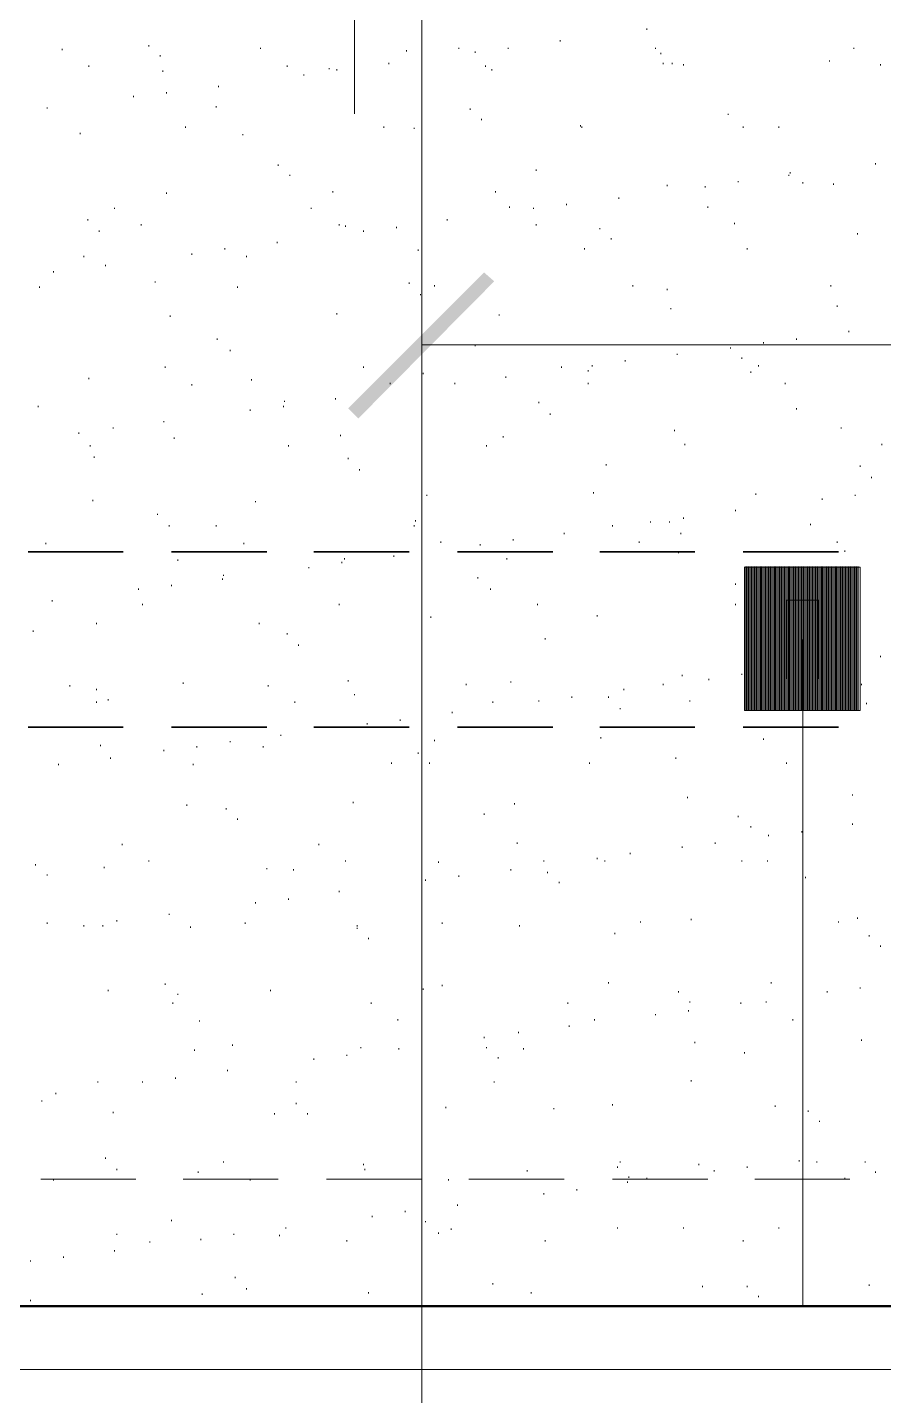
# Model space of a CAD drawing. Header units: inches. Extents: x 5 to 516, y -193 to 129.
# Drawn here: x 66.18 to 68.427, y -88.185 to -84.593 of the extents above; entities that cross this region are included whole.
import ezdxf

# ---------------------------------------------------------------- set-up
doc = ezdxf.new("R2010")
doc.units = ezdxf.units.IN
doc.header["$MEASUREMENT"] = 0
doc.layers.add('PDF4_Geometry', color=7, linetype='Continuous')
doc.layers.add('PDF4_Solid Fills', color=7, linetype='Continuous')

msp = doc.modelspace()

# ---------------------------------------------------------------- hatches: boundary and pattern name
at = {"layer": 'PDF4_Solid Fills', "transparency": 33554559}
msp.add_hatch(color=256, dxfattribs=at).paths.add_polyline_path([(67.0487537, -85.6196488), (67.4054193, -85.2596512), (67.3787526, -85.2363179), (67.022087, -85.5929821)])

# ---------------------------------------------------------------- linework, layer by layer
at = {"layer": 'PDF4_Geometry', "lineweight": 15}
for points in [[(67.2154236, -87.9496505), (67.2154236, -79.9696499)], [(67.038754, -84.8196487), (67.038754, -83.452982)], [(67.8054268, -84.5996492), (67.8054268, -84.596316)], [(66.2720913, -84.6529825), (66.2720913, -84.6496493)], [(66.4987589, -84.6429825), (66.4987589, -84.6396492)], [(66.7920939, -84.6496493), (66.7920939, -84.6463157)], [(67.1754252, -84.6563157), (67.1754252, -84.6529825)], [(67.3120931, -84.6496493), (67.3120931, -84.6463157)], [(67.4420946, -84.6496493), (67.4420946, -84.6463157)], [(67.5787591, -84.6296492), (67.5787591, -84.6263156)], [(67.8287592, -84.6496493), (67.8287592, -84.6463157)], [(68.3487584, -84.6496493), (68.3487584, -84.6463157)], [(66.5287611, -84.6696493), (66.5287611, -84.6663157)], [(67.1287605, -84.6896489), (67.1287605, -84.6863157)], [(67.3554247, -84.6596493), (67.3554247, -84.6563157)], [(67.8420919, -84.6629825), (67.8420919, -84.6596493)], [(67.8487584, -84.6896489), (67.8487584, -84.6863157)], [(67.8720942, -84.6896489), (67.8720942, -84.6863157)], [(67.902093, -84.6929826), (67.902093, -84.6896489)], [(68.2854276, -84.6829825), (68.2854276, -84.6796493)], [(68.4187589, -84.6929826), (68.4187589, -84.6896489)], [(66.3420918, -84.6963157), (66.3420918, -84.6929826)], [(66.5354275, -84.709649), (66.5354275, -84.7063157)], [(66.8620945, -84.6963157), (66.8620945, -84.6929826)], [(66.905426, -84.719649), (66.905426, -84.7163158)], [(66.9720934, -84.7029826), (66.9720934, -84.699649)], [(66.9920926, -84.7063157), (66.9920926, -84.7029826)], [(67.3820937, -84.6963157), (67.3820937, -84.6929826)], [(67.3987597, -84.7063157), (67.3987597, -84.7029826)], [(66.5454271, -84.7663159), (66.5454271, -84.7629827)], [(66.6820916, -84.749649), (66.6820916, -84.7463159)], [(66.4587606, -84.7763159), (66.4587606, -84.7729822)], [(66.2320929, -84.8063159), (66.2320929, -84.8029823)], [(66.6754252, -84.8029823), (66.6754252, -84.7996491)], [(67.3420919, -84.8096491), (67.3420919, -84.8063159)], [(67.3720941, -84.836316), (67.3720941, -84.8329824)], [(68.0187582, -84.8229824), (68.0187582, -84.8196491)], [(66.3187595, -84.8729824), (66.3187595, -84.8696493)], [(66.5954251, -84.8563156), (66.5954251, -84.8529824)], [(67.1154277, -84.8563156), (67.1154277, -84.8529824)], [(67.1954278, -84.8596493), (67.1954278, -84.8563156)], [(67.6320937, -84.8529824), (67.6320937, -84.8496492)], [(67.6354269, -84.8563156), (67.6354269, -84.8529824)], [(68.05876, -84.8563156), (68.05876, -84.8529824)], [(68.152093, -84.8563156), (68.152093, -84.8529824)], [(66.7454257, -84.8763156), (66.7454257, -84.8729824)], [(66.8387587, -84.9563158), (66.8387587, -84.9529826)], [(67.515425, -84.969649), (67.515425, -84.9663158)], [(68.1820918, -84.9763158), (68.1820918, -84.9729826)], [(68.4054262, -84.9529826), (68.4054262, -84.949649)], [(66.8687609, -84.9829826), (66.8687609, -84.979649)], [(67.8587613, -85.009649), (67.8587613, -85.0063159)], [(67.9587607, -85.0129827), (67.9587607, -85.009649)], [(68.0454272, -84.999649), (68.0454272, -84.9963159)], [(68.1787585, -84.9829826), (68.1787585, -84.979649)], [(68.2154271, -85.0029827), (68.2154271, -84.999649)], [(68.2954273, -85.0063159), (68.2954273, -85.0029827)], [(66.5454271, -85.0296491), (66.5454271, -85.0263159)], [(66.982093, -85.0263159), (66.982093, -85.0229823)], [(67.4087593, -85.0263159), (67.4087593, -85.0229823)], [(67.732093, -85.0429823), (67.732093, -85.0396491)], [(66.4087592, -85.0696492), (66.4087592, -85.066316)], [(66.9254252, -85.0696492), (66.9254252, -85.066316)], [(67.4454279, -85.066316), (67.4454279, -85.0629824)], [(67.5087586, -85.0696492), (67.5087586, -85.066316)], [(67.5954251, -85.0596492), (67.5954251, -85.0563159)], [(67.9654271, -85.066316), (67.9654271, -85.0629824)], [(66.3387587, -85.0996492), (66.3387587, -85.096316)], [(66.4787597, -85.1129824), (66.4787597, -85.1096493)], [(66.998759, -85.1129824), (66.998759, -85.1096493)], [(67.015425, -85.1163157), (67.015425, -85.1129824)], [(67.1487597, -85.1196493), (67.1487597, -85.1163157)], [(67.2820943, -85.0996492), (67.2820943, -85.096316)], [(67.515425, -85.1129824), (67.515425, -85.1096493)], [(67.6820917, -85.1229824), (67.6820917, -85.1196493)], [(68.0354276, -85.1096493), (68.0354276, -85.1063156)], [(66.3687608, -85.1296493), (66.3687608, -85.1263157)], [(66.8354255, -85.1596493), (66.8354255, -85.1563157)], [(67.0620931, -85.1296493), (67.0620931, -85.1263157)], [(67.7120939, -85.1496493), (67.7120939, -85.1463157)], [(68.3587614, -85.1363157), (68.3587614, -85.1329825)], [(66.328759, -85.1963158), (66.328759, -85.1929826)], [(66.6120945, -85.1896489), (66.6120945, -85.1863158)], [(66.698761, -85.1763157), (66.698761, -85.1729826)], [(66.7554254, -85.1963158), (66.7554254, -85.1929826)], [(67.2054275, -85.1796494), (67.2054275, -85.1763157)], [(67.2154236, -88.6996505), (67.2154236, -85.176317)], [(67.6420933, -85.1763157), (67.6420933, -85.1729826)], [(68.0687596, -85.1763157), (68.0687596, -85.1729826)], [(66.3854268, -85.219649), (66.3854268, -85.2163158)], [(66.2487589, -85.2363158), (66.2487589, -85.2329827)], [(66.515425, -85.2629827), (66.515425, -85.2596491)], [(67.1820917, -85.2663159), (67.1820917, -85.2629827)], [(66.2120938, -85.276316), (66.2120938, -85.2729823)], [(66.732093, -85.276316), (66.732093, -85.2729823)], [(67.2120938, -85.296316), (67.2120938, -85.2929823)], [(67.248759, -85.2729823), (67.248759, -85.2696491)], [(67.7687582, -85.2729823), (67.7687582, -85.2696491)], [(67.8587613, -85.2829823), (67.8587613, -85.2796491)], [(68.2887609, -85.2729823), (68.2887609, -85.2696491)], [(67.8687609, -85.3329824), (67.8687609, -85.3296492)], [(68.3054268, -85.326316), (68.3054268, -85.3229824)], [(66.5554267, -85.3529825), (66.5554267, -85.3496492)], [(66.9920926, -85.3463161), (66.9920926, -85.3429824)], [(67.4187589, -85.3496492), (67.4187589, -85.3463161)], [(66.6787584, -85.4129826), (66.6787584, -85.4096493)], [(68.1987611, -85.4129826), (68.1987611, -85.4096493)], [(68.3354256, -85.3929825), (68.3354256, -85.3896493)], [(66.7120938, -85.4429826), (66.7120938, -85.439649)], [(67.2154236, -85.4263179), (67.588757, -85.4263179)], [(67.3554247, -85.4296494), (67.3554247, -85.4263157)], [(75.838756, -85.4263179), (71.7154223, -85.4263179), (67.5887554, -85.4263179)], [(68.025428, -85.4363158), (68.025428, -85.4329826)], [(68.1120946, -85.4229826), (68.1120946, -85.4196494)], [(67.6620925, -85.4829827), (67.6620925, -85.4796491)], [(67.748759, -85.469649), (67.748759, -85.4663159)], [(67.8854269, -85.4529826), (67.8854269, -85.449649)], [(68.0554268, -85.4629826), (68.0554268, -85.459649)], [(68.0987584, -85.4829827), (68.0987584, -85.4796491)], [(66.3420918, -85.5163159), (66.3420918, -85.5129827)], [(66.5420939, -85.4863159), (66.5420939, -85.4829827)], [(66.7687581, -85.5196491), (66.7687581, -85.5163159)], [(67.0620931, -85.4863159), (67.0620931, -85.4829827)], [(67.2187602, -85.5029827), (67.2187602, -85.4996491)], [(67.4354249, -85.5129827), (67.4354249, -85.5096491)], [(67.5820924, -85.4863159), (67.5820924, -85.4829827)], [(67.6520929, -85.4963159), (67.6520929, -85.4929827)], [(68.0787592, -85.4996491), (68.0787592, -85.4963159)], [(66.6120945, -85.5329824), (66.6120945, -85.5296491)], [(67.1320937, -85.5296491), (67.1320937, -85.526316)], [(67.215427, -85.5396491), (67.215427, -85.536316)], [(67.3020936, -85.5296491), (67.3020936, -85.526316)], [(67.6520929, -85.5296491), (67.6520929, -85.526316)], [(68.1687589, -85.5296491), (68.1687589, -85.526316)], [(66.2087605, -85.5896493), (66.2087605, -85.586316)], [(66.8520915, -85.5896493), (66.8520915, -85.586316)], [(66.8554247, -85.576316), (66.8554247, -85.5729824)], [(66.9887594, -85.5696492), (66.9887594, -85.566316)], [(67.5220914, -85.5796493), (67.5220914, -85.576316)], [(66.765425, -85.5996493), (66.765425, -85.5963161)], [(67.5520936, -85.6096493), (67.5520936, -85.6063156)], [(68.1987611, -85.5963161), (68.1987611, -85.5929824)], [(66.3154263, -85.6596494), (66.3154263, -85.6563158)], [(66.405426, -85.6463158), (66.405426, -85.6429825)], [(66.5387607, -85.6296493), (66.5387607, -85.6263157)], [(67.8787606, -85.6529825), (67.8787606, -85.6496494)], [(68.3154264, -85.6463158), (68.3154264, -85.6429825)], [(66.345425, -85.6929827), (66.345425, -85.689649)], [(66.5654263, -85.6729826), (66.5654263, -85.6696494)], [(66.8654276, -85.6929827), (66.8654276, -85.689649)], [(67.0020922, -85.6663158), (67.0020922, -85.6629826)], [(67.3854269, -85.6929827), (67.3854269, -85.689649)], [(67.4287585, -85.6696494), (67.4287585, -85.6663158)], [(67.9054261, -85.689649), (67.9054261, -85.6863158)], [(68.4220922, -85.689649), (68.4220922, -85.6863158)], [(66.3554247, -85.7229827), (66.3554247, -85.719649)], [(67.0220914, -85.7263159), (67.0220914, -85.7229827)], [(67.0520935, -85.7563159), (67.0520935, -85.7529827)], [(67.698761, -85.7429827), (67.698761, -85.7396491)], [(68.3654278, -85.7463159), (68.3654278, -85.7429827)], [(68.3954265, -85.776316), (68.3954265, -85.7729823)], [(66.3520914, -85.8363161), (66.3520914, -85.8329824)], [(66.7787611, -85.8396493), (66.7787611, -85.8363161)], [(67.2287598, -85.8229824), (67.2287598, -85.8196492)], [(67.6654257, -85.816316), (67.6654257, -85.8129824)], [(68.092092, -85.8196492), (68.092092, -85.816316)], [(68.2654251, -85.8329824), (68.2654251, -85.8296493)], [(68.3520916, -85.8229824), (68.3520916, -85.8196492)], [(66.5220913, -85.8729825), (66.5220913, -85.8696493)], [(68.0387609, -85.8629825), (68.0387609, -85.8596493)], [(66.5520935, -85.9029826), (66.5520935, -85.8996494)], [(66.6754252, -85.9029826), (66.6754252, -85.8996494)], [(67.1954278, -85.9029826), (67.1954278, -85.8996494)], [(67.198761, -85.8896493), (67.198761, -85.8863157)], [(67.715427, -85.9029826), (67.715427, -85.8996494)], [(67.8154264, -85.8929826), (67.8154264, -85.8896493)], [(67.8654277, -85.8929826), (67.8654277, -85.8896493)], [(67.902093, -85.8829826), (67.902093, -85.8796493)], [(68.2354263, -85.8996494), (68.2354263, -85.8963158)], [(66.2287597, -85.9496491), (66.2287597, -85.9463158)], [(66.748759, -85.9496491), (66.748759, -85.9463158)], [(67.265425, -85.9463158), (67.265425, -85.9429827)], [(67.4554275, -85.939649), (67.4554275, -85.9363158)], [(67.5887588, -85.9229826), (67.5887588, -85.9196494)], [(67.7854276, -85.9463158), (67.7854276, -85.9429827)], [(67.8954265, -85.9229826), (67.8954265, -85.9196494)], [(68.3054268, -85.9463158), (68.3054268, -85.9429827)], [(67.1420933, -85.9829827), (67.1420933, -85.9796491)], [(67.3687609, -85.9529827), (67.3687609, -85.9496491)], [(67.8887601, -85.9729827), (67.8887601, -85.9696491)], [(68.325426, -85.9696491), (68.325426, -85.9663159)], [(66.5754259, -85.9929827), (66.5754259, -85.9896491)], [(66.9187588, -86.0129828), (66.9187588, -86.0096491)], [(67.0054254, -85.9996491), (67.0054254, -85.996316)], [(67.0120918, -85.9896491), (67.0120918, -85.9863159)], [(67.4387581, -85.9896491), (67.4387581, -85.9863159)], [(66.5587599, -86.0596492), (66.5587599, -86.056316)], [(66.6920946, -86.0429824), (66.6920946, -86.0396492)], [(66.6954278, -86.0329824), (66.6954278, -86.0296492)], [(67.3620945, -86.0396492), (67.3620945, -86.036316)], [(68.0387609, -86.056316), (68.0387609, -86.0529824)], [(66.4720933, -86.0696492), (66.4720933, -86.0663161)], [(67.3954265, -86.0696492), (67.3954265, -86.0663161)], [(66.2454257, -86.0996493), (66.2454257, -86.0963161)], [(66.4820929, -86.1096494), (66.4820929, -86.1063157)], [(66.998759, -86.1096494), (66.998759, -86.1063157)], [(67.5187582, -86.1096494), (67.5187582, -86.1063157)], [(68.0387609, -86.1096494), (68.0387609, -86.1063157)], [(68.1720887, -86.3029829), (68.1720887, -86.0963162), (68.2554221, -86.0963162), (68.2554221, -86.3029829)], [(66.3620944, -86.1596494), (66.3620944, -86.1563158)], [(66.7887608, -86.1596494), (66.7887608, -86.1563158)], [(67.2387594, -86.1429826), (67.2387594, -86.1396494)], [(67.6754253, -86.1396494), (67.6754253, -86.1363157)], [(66.1954278, -86.1796495), (66.1954278, -86.1763158)], [(66.8620945, -86.1863159), (66.8620945, -86.1829826)], [(67.5387608, -86.1996491), (67.5387608, -86.1963159)], [(68.2154237, -86.1996503), (68.2154237, -87.9496505)], [(66.8920933, -86.2163159), (66.8920933, -86.2129827)], [(68.4187589, -86.246316), (68.4187589, -86.2429827)], [(67.0220914, -86.3096493), (67.0220914, -86.306316)], [(67.8987597, -86.296316), (67.8987597, -86.2929824)], [(67.9687603, -86.306316), (67.9687603, -86.3029824)], [(68.0554268, -86.2929824), (68.0554268, -86.2896492)], [(66.2920939, -86.3229825), (66.2920939, -86.3196493)], [(66.3620944, -86.3329825), (66.3620944, -86.3296493)], [(66.5887587, -86.3163161), (66.5887587, -86.3129825)], [(66.8120931, -86.3229825), (66.8120931, -86.3196493)], [(67.0387608, -86.3463161), (67.0387608, -86.3429825)], [(67.3320923, -86.3196493), (67.3320923, -86.3163161)], [(67.448761, -86.3129825), (67.448761, -86.3096493)], [(67.7454258, -86.3329825), (67.7454258, -86.3296493)], [(67.8487584, -86.3196493), (67.8487584, -86.3163161)], [(68.368761, -86.3196493), (68.368761, -86.3163161)], [(66.3620944, -86.3663158), (66.3620944, -86.3629825)], [(66.3920932, -86.3596494), (66.3920932, -86.3563157)], [(66.8820936, -86.3663158), (66.8820936, -86.3629825)], [(67.4020929, -86.3663158), (67.4020929, -86.3629825)], [(67.5220914, -86.3629825), (67.5220914, -86.3596494)], [(67.6087613, -86.3529825), (67.6087613, -86.3496493)], [(67.7054275, -86.3529825), (67.7054275, -86.3496493)], [(67.9187589, -86.3629825), (67.9187589, -86.3596494)], [(68.3820938, -86.3696494), (68.3820938, -86.3663158)], [(67.1587593, -86.4129827), (67.1587593, -86.4096494)], [(67.2954272, -86.3929826), (67.2954272, -86.3896494)], [(67.7354263, -86.3829826), (67.7354263, -86.3796494)], [(66.8454251, -86.4529827), (66.8454251, -86.4496491)], [(67.0720927, -86.4229827), (67.0720927, -86.4196494)], [(66.3720941, -86.4796492), (66.3720941, -86.4763159)], [(66.6254272, -86.4829828), (66.6254272, -86.4796492)], [(66.7120938, -86.4696491), (66.7120938, -86.4663159)], [(66.7987603, -86.4829828), (66.7987603, -86.4796492)], [(67.248759, -86.4663159), (67.248759, -86.4629827)], [(67.6854249, -86.4596491), (67.6854249, -86.4563159)], [(68.1120946, -86.4629827), (68.1120946, -86.4596491)], [(66.3987596, -86.5129828), (66.3987596, -86.5096492)], [(66.5387607, -86.4929828), (66.5387607, -86.4896492)], [(67.1354269, -86.5263161), (67.1354269, -86.5229824)], [(67.2054275, -86.4996492), (67.2054275, -86.496316)], [(67.2354262, -86.5263161), (67.2354262, -86.5229824)], [(67.6554261, -86.5263161), (67.6554261, -86.5229824)], [(67.8820937, -86.5129828), (67.8820937, -86.5096492)], [(68.1720921, -86.5263161), (68.1720921, -86.5229824)], [(66.2620917, -86.5296492), (66.2620917, -86.5263161)], [(66.6154276, -86.5296492), (66.6154276, -86.5263161)], [(67.0354275, -86.6296494), (67.0354275, -86.6263158)], [(67.4587606, -86.6329826), (67.4587606, -86.6296494)], [(67.9120925, -86.6163158), (67.9120925, -86.6129826)], [(68.3454252, -86.6096494), (68.3454252, -86.6063157)], [(66.5987583, -86.6363158), (66.5987583, -86.6329826)], [(66.7020942, -86.6463158), (66.7020942, -86.6429826)], [(67.3787605, -86.6596494), (67.3787605, -86.6563158)], [(68.0454272, -86.6663158), (68.0454272, -86.6629827)], [(66.732093, -86.6729827), (66.732093, -86.6696495)], [(68.0787592, -86.6929827), (68.0787592, -86.6896491)], [(68.3454252, -86.6863159), (68.3454252, -86.6829827)], [(66.4287584, -86.7396492), (66.4287584, -86.736316)], [(66.9454278, -86.7396492), (66.9454278, -86.736316)], [(67.465427, -86.736316), (67.465427, -86.7329828)], [(67.9854263, -86.736316), (67.9854263, -86.7329828)], [(68.1254274, -86.716316), (68.1254274, -86.7129827)], [(68.2120939, -86.7063159), (68.2120939, -86.7029827)], [(67.6754253, -86.7763161), (67.6754253, -86.7729824)], [(67.7620918, -86.7629828), (67.7620918, -86.7596492)], [(67.8987597, -86.746316), (67.8987597, -86.7429828)], [(66.2020941, -86.7929825), (66.2020941, -86.7896492)], [(66.3820936, -86.7996493), (66.3820936, -86.7963161)], [(66.4987589, -86.7829825), (66.4987589, -86.7796492)], [(66.8087599, -86.8029825), (66.8087599, -86.7996493)], [(66.8787605, -86.8063161), (66.8787605, -86.8029825)], [(67.015425, -86.7829825), (67.015425, -86.7796492)], [(67.2587586, -86.7863161), (67.2587586, -86.7829825)], [(67.448761, -86.8063161), (67.448761, -86.8029825)], [(67.5354276, -86.7829825), (67.5354276, -86.7796492)], [(67.5454272, -86.8129825), (67.5454272, -86.8096493)], [(67.6954279, -86.7829825), (67.6954279, -86.7796492)], [(68.0554268, -86.7829825), (68.0554268, -86.7796492)], [(68.1220942, -86.7829825), (68.1220942, -86.7796492)], [(66.2320929, -86.8196493), (66.2320929, -86.8163161)], [(67.2254266, -86.8329825), (67.2254266, -86.8296494)], [(67.3120931, -86.8229825), (67.3120931, -86.8196493)], [(67.575426, -86.8396494), (67.575426, -86.8363161)], [(68.2220935, -86.8263161), (68.2220935, -86.8229825)], [(66.8654276, -86.8829826), (66.8654276, -86.8796494)], [(66.998759, -86.8629826), (66.998759, -86.8596494)], [(66.7787611, -86.8929826), (66.7787611, -86.8896494)], [(66.2320929, -86.9463159), (66.2320929, -86.9429828)], [(66.328759, -86.9529828), (66.328759, -86.9496491)], [(66.3787604, -86.9529828), (66.3787604, -86.9496491)], [(66.4154256, -86.9396491), (66.4154256, -86.9363159)], [(66.5520935, -86.9229827), (66.5520935, -86.9196495)], [(66.6087612, -86.9563159), (66.6087612, -86.9529828)], [(66.7520921, -86.9463159), (66.7520921, -86.9429828)], [(67.0454272, -86.9529828), (67.0454272, -86.9496491)], [(67.2687582, -86.9463159), (67.2687582, -86.9429828)], [(67.4720934, -86.9529828), (67.4720934, -86.9496491)], [(67.7887608, -86.9429828), (67.7887608, -86.9396491)], [(67.9220921, -86.9363159), (67.9220921, -86.9329827)], [(68.30876, -86.9429828), (68.30876, -86.9396491)], [(68.3587614, -86.9329827), (68.3587614, -86.9296495)], [(67.0454272, -86.9596491), (67.0454272, -86.9563159)], [(67.0754259, -86.986316), (67.0754259, -86.9829828)], [(67.7220934, -86.9729828), (67.7220934, -86.9696491)], [(68.3887602, -86.9796492), (68.3887602, -86.976316)], [(68.4187589, -87.006316), (68.4187589, -87.0029828)], [(66.3920932, -87.1229826), (66.3920932, -87.1196494)], [(66.5420939, -87.1063158), (66.5420939, -87.1029826)], [(66.5754259, -87.1329827), (66.5754259, -87.1296494)], [(66.8187595, -87.1229826), (66.8187595, -87.1196494)], [(67.2187602, -87.1196494), (67.2187602, -87.1163158)], [(67.2687582, -87.1096494), (67.2687582, -87.1063158)], [(67.7054275, -87.1029826), (67.7054275, -87.0996494)], [(67.8887601, -87.1263158), (67.8887601, -87.1229826)], [(68.1320937, -87.1029826), (68.1320937, -87.0996494)], [(68.2787613, -87.1263158), (68.2787613, -87.1229826)], [(68.3654278, -87.1163158), (68.3654278, -87.1129826)], [(66.5620931, -87.1563159), (66.5620931, -87.1529827)], [(67.0820923, -87.1563159), (67.0820923, -87.1529827)], [(67.5987584, -87.1563159), (67.5987584, -87.1529827)], [(67.9187589, -87.1529827), (67.9187589, -87.1496495)], [(68.0520936, -87.1563159), (68.0520936, -87.1529827)], [(68.118761, -87.1529827), (68.118761, -87.1496495)], [(66.6320936, -87.2029828), (66.6320936, -87.1996495)], [(67.1520929, -87.1996495), (67.1520929, -87.1963164)], [(67.6687589, -87.1996495), (67.6687589, -87.1963164)], [(67.8287592, -87.1863159), (67.8287592, -87.1829827)], [(67.9154257, -87.1763163), (67.9154257, -87.1729823)], [(68.1887581, -87.1996495), (68.1887581, -87.1963164)], [(67.4687602, -87.2329824), (67.4687602, -87.2296492)], [(67.6020915, -87.2163164), (67.6020915, -87.2129824)], [(66.6187608, -87.2796497), (66.6187608, -87.2763157)], [(66.7187602, -87.2663161), (66.7187602, -87.2629829)], [(67.0554267, -87.2729824), (67.0554267, -87.2696493)], [(67.1554261, -87.2763157), (67.1554261, -87.2729824)], [(67.3787605, -87.2463161), (67.3787605, -87.2429828)], [(67.3854269, -87.2729824), (67.3854269, -87.2696493)], [(67.482093, -87.2763157), (67.482093, -87.2729824)], [(67.9320917, -87.2596497), (67.9320917, -87.2563156)], [(68.368761, -87.2529824), (68.368761, -87.2496492)], [(66.9320917, -87.3029829), (66.9320917, -87.2996497)], [(67.0187582, -87.2929825), (67.0187582, -87.2896493)], [(67.4154257, -87.2996497), (67.4154257, -87.2963157)], [(68.0620932, -87.2863161), (68.0620932, -87.2829829)], [(66.7054274, -87.3329826), (66.7054274, -87.3296494)], [(66.3654276, -87.3629831), (66.3654276, -87.359649)], [(66.4820929, -87.3629831), (66.4820929, -87.359649)], [(66.5687595, -87.3529826), (66.5687595, -87.3496494)], [(66.8854269, -87.3629831), (66.8854269, -87.359649)], [(67.4054261, -87.3629831), (67.4054261, -87.359649)], [(67.9220921, -87.359649), (67.9220921, -87.3563158)], [(66.2187601, -87.4129827), (66.2187601, -87.4096495)], [(66.2554253, -87.3929827), (66.2554253, -87.3896495)], [(66.8854269, -87.4196491), (66.8854269, -87.4163159)], [(67.715427, -87.4229823), (67.715427, -87.4196491)], [(66.405426, -87.4429823), (66.405426, -87.4396491)], [(66.8287591, -87.4463164), (66.8287591, -87.4429823)], [(66.9154256, -87.4463164), (66.9154256, -87.4429823)], [(67.2787612, -87.4296496), (67.2787612, -87.4263163)], [(67.5620931, -87.4329827), (67.5620931, -87.4296496)], [(68.1420934, -87.4263163), (68.1420934, -87.4229823)], [(68.2287599, -87.4396491), (68.2287599, -87.436316)], [(68.2587586, -87.4663164), (68.2587586, -87.4629824)], [(66.3854268, -87.5629826), (66.3854268, -87.5596494)], [(66.4154256, -87.592983), (66.4154256, -87.589649)], [(66.6287605, -87.5996494), (66.6287605, -87.5963162)], [(66.6954278, -87.572983), (66.6954278, -87.569649)], [(67.0620931, -87.5796494), (67.0620931, -87.5763162)], [(67.0654263, -87.592983), (67.0654263, -87.589649)], [(67.215427, -87.572983), (67.215427, -87.569649)], [(67.4920926, -87.5963162), (67.4920926, -87.592983)], [(67.7287598, -87.5863158), (67.7287598, -87.5829826)], [(67.7354263, -87.572983), (67.7354263, -87.569649)], [(67.9420947, -87.5796494), (67.9420947, -87.5763162)], [(67.9820931, -87.5963162), (67.9820931, -87.592983)], [(68.0687596, -87.5863158), (68.0687596, -87.5829826)], [(68.2054275, -87.569649), (68.2054275, -87.5663157)], [(68.2520923, -87.572983), (68.2520923, -87.569649)], [(68.3787606, -87.572983), (68.3787606, -87.569649)], [(68.4054262, -87.5996494), (68.4054262, -87.5963162)], [(66.4654236, -87.6163171), (66.2154235, -87.6163171)], [(66.2487589, -87.6196495), (66.2487589, -87.6163162)], [(66.8387553, -87.6163171), (66.5887553, -87.6163171)], [(66.765425, -87.6196495), (66.765425, -87.6163162)], [(67.2154236, -87.6163171), (66.9654236, -87.6163171)], [(67.2854276, -87.6196495), (67.2854276, -87.6163162)], [(67.5887554, -87.6163171), (67.3387553, -87.6163171)], [(67.9654237, -87.6163171), (67.7154237, -87.6163171)], [(67.7554254, -87.6263159), (67.7554254, -87.6229826)], [(67.7587586, -87.6129831), (67.7587586, -87.609649)], [(67.8054268, -87.6163162), (67.8054268, -87.6129831)], [(68.3387554, -87.6163171), (68.0887554, -87.6163171)], [(68.325426, -87.6163162), (68.325426, -87.6129831)], [(67.5354276, -87.6563163), (67.5354276, -87.6529823)], [(67.6220942, -87.6463159), (67.6220942, -87.6429827)], [(67.1720921, -87.7029828), (67.1720921, -87.6996496)], [(67.30876, -87.686316), (67.30876, -87.6829828)], [(66.5587599, -87.726316), (66.5587599, -87.7229828)], [(66.8587613, -87.7463161), (66.8587613, -87.7429829)], [(67.0854255, -87.7163164), (67.0854255, -87.7129824)], [(67.2254266, -87.7296493), (67.2254266, -87.726316)], [(67.7287598, -87.7463161), (67.7287598, -87.7429829)], [(67.902093, -87.7463161), (67.902093, -87.7429829)], [(68.152093, -87.7463161), (68.152093, -87.7429829)], [(66.4154256, -87.7629829), (66.4154256, -87.7596497)], [(66.5020921, -87.7829829), (66.5020921, -87.7796498)], [(66.6354268, -87.7763157), (66.6354268, -87.7729825)], [(66.7220934, -87.7629829), (66.7220934, -87.7596497)], [(66.8420919, -87.7663161), (66.8420919, -87.7629829)], [(67.0187582, -87.7796498), (67.0187582, -87.7763157)], [(67.2587586, -87.7596497), (67.2587586, -87.7563156)], [(67.292094, -87.7496493), (67.292094, -87.7463161)], [(67.5387608, -87.7796498), (67.5387608, -87.7763157)], [(68.05876, -87.7796498), (68.05876, -87.7763157)], [(66.4087592, -87.8063162), (66.4087592, -87.802983)], [(66.188758, -87.8329826), (66.188758, -87.8296494)], [(66.2754279, -87.822983), (66.2754279, -87.819649)], [(66.7254266, -87.8763159), (66.7254266, -87.8729827)], [(66.63876, -87.9196492), (66.63876, -87.9163159)], [(66.7554254, -87.9063163), (66.7554254, -87.9029823)], [(67.0754259, -87.9163159), (67.0754259, -87.9129828)], [(67.4020929, -87.8929827), (67.4020929, -87.8896495)], [(67.5020922, -87.9163159), (67.5020922, -87.9129828)], [(67.9520943, -87.8996491), (67.9520943, -87.8963159)], [(68.0687596, -87.8996491), (68.0687596, -87.8963159)], [(68.0987584, -87.9263164), (68.0987584, -87.9229823)], [(68.3887602, -87.8963159), (68.3887602, -87.8929827)], [(66.188758, -87.936316), (66.188758, -87.9329828)], [(76.2154243, -88.1163172), (24.1287536, -88.1163172)]]:
    msp.add_lwpolyline(points, dxfattribs=at)
at = {"layer": 'PDF4_Geometry', "lineweight": 35}
for points in [[(66.1820848, -85.9696495), (66.4320848, -85.9696495)], [(66.5587531, -85.9696495), (66.8087531, -85.9696495)], [(66.9320848, -85.9696495), (67.1820849, -85.9696495)], [(67.3087532, -85.9696495), (67.5587532, -85.9696495)], [(67.6820849, -85.9696495), (67.9320849, -85.9696495)], [(68.0587532, -85.9696495), (68.3087533, -85.9696495)], [(66.4320848, -86.4296512), (66.1820848, -86.4296512)], [(66.8087531, -86.4296512), (66.5587531, -86.4296512)], [(67.1820849, -86.4296512), (66.9320848, -86.4296512)], [(67.5587532, -86.4296512), (67.3087532, -86.4296512)], [(67.9320849, -86.4296512), (67.6820849, -86.4296512)], [(68.3087533, -86.4296512), (68.0587532, -86.4296512)]]:
    msp.add_lwpolyline(points, dxfattribs=at)
at = {"layer": 'PDF4_Geometry', "lineweight": 15}
for points in [[(68.365421, -86.0096495), (68.365421, -86.3863162), (68.0620876, -86.3863162), (68.0620876, -86.0096495)], [(68.0637513, -86.3846513), (68.0637513, -86.0079846), (68.0637513, -86.3846513)], [(68.0670879, -86.3846513), (68.0670879, -86.0079846), (68.0670879, -86.3846513)], [(68.0704177, -86.3846513), (68.0704177, -86.0079846), (68.0704177, -86.3846513)], [(68.0737543, -86.3846513), (68.0737543, -86.0079846), (68.0737543, -86.3846513)], [(68.0770841, -86.3846513), (68.0770841, -86.0079846), (68.0770841, -86.3846513)], [(68.0804207, -86.3846513), (68.0804207, -86.0079846), (68.0804207, -86.3846513)], [(68.0837505, -86.3846513), (68.0837505, -86.0079846), (68.0837505, -86.3846513)], [(68.0870871, -86.3846513), (68.0870871, -86.0079846), (68.0870871, -86.3846513)], [(68.0904237, -86.3846513), (68.0904237, -86.0079846), (68.0904237, -86.3846513)], [(68.0937535, -86.3846513), (68.0937535, -86.0079846), (68.0937535, -86.3846513)], [(68.0970833, -86.3846513), (68.0970833, -86.0079846), (68.0970833, -86.3846513)], [(68.1004199, -86.3846513), (68.1004199, -86.0079846), (68.1004199, -86.3846513)], [(68.1037565, -86.3846513), (68.1037565, -86.0079846), (68.1037565, -86.3846513)], [(68.1070863, -86.3846513), (68.1070863, -86.0079846), (68.1070863, -86.3846513)], [(68.1104161, -86.3846513), (68.1104161, -86.0079846), (68.1104161, -86.3846513)], [(68.1137527, -86.3846513), (68.1137527, -86.0079846), (68.1137527, -86.3846513)], [(68.1170893, -86.3846513), (68.1170893, -86.0079846), (68.1170893, -86.3846513)], [(68.1204191, -86.3846513), (68.1204191, -86.0079846), (68.1204191, -86.3846513)], [(68.1237557, -86.3846513), (68.1237557, -86.0079846), (68.1237557, -86.3846513)], [(68.1270855, -86.3846513), (68.1270855, -86.0079846), (68.1270855, -86.3846513)], [(68.1304221, -86.3846513), (68.1304221, -86.0079846), (68.1304221, -86.3846513)], [(68.1337519, -86.3846513), (68.1337519, -86.0079846), (68.1337519, -86.3846513)], [(68.1370885, -86.3846513), (68.1370885, -86.0079846), (68.1370885, -86.3846513)], [(68.1404183, -86.3846513), (68.1404183, -86.0079846), (68.1404183, -86.3846513)], [(68.1437549, -86.3846513), (68.1437549, -86.0079846), (68.1437549, -86.3846513)], [(68.1470847, -86.3846513), (68.1470847, -86.0079846), (68.1470847, -86.3846513)], [(68.1504213, -86.3846513), (68.1504213, -86.0079846), (68.1504213, -86.3846513)], [(68.1537511, -86.3846513), (68.1537511, -86.0079846), (68.1537511, -86.3846513)], [(68.1570877, -86.3846513), (68.1570877, -86.0079846), (68.1570877, -86.3846513)], [(68.1604175, -86.3846513), (68.1604175, -86.0079846), (68.1604175, -86.3846513)], [(68.1637541, -86.3846513), (68.1637541, -86.0079846), (68.1637541, -86.3846513)], [(68.1670839, -86.3846513), (68.1670839, -86.0079846), (68.1670839, -86.3846513)], [(68.1704204, -86.3846513), (68.1704204, -86.0079846), (68.1704204, -86.3846513)], [(68.173757, -86.3846513), (68.173757, -86.0079846), (68.173757, -86.3846513)], [(68.1770868, -86.3846513), (68.1770868, -86.0079846), (68.1770868, -86.3846513)], [(68.1804167, -86.3846513), (68.1804167, -86.0079846), (68.1804167, -86.3846513)], [(68.1837532, -86.3846513), (68.1837532, -86.0079846), (68.1837532, -86.3846513)], [(68.1870898, -86.3846513), (68.1870898, -86.0079846), (68.1870898, -86.3846513)], [(68.1904196, -86.3846513), (68.1904196, -86.0079846), (68.1904196, -86.3846513)], [(68.1937494, -86.3846513), (68.1937494, -86.0079846), (68.1937494, -86.3846513)], [(68.197086, -86.3846513), (68.197086, -86.0079846), (68.197086, -86.3846513)], [(68.2004226, -86.3846513), (68.2004226, -86.0079846), (68.2004226, -86.3846513)], [(68.2037524, -86.3846513), (68.2037524, -86.0079846), (68.2037524, -86.3846513)], [(68.207089, -86.3846513), (68.207089, -86.0079846), (68.207089, -86.3846513)], [(68.2104188, -86.3846513), (68.2104188, -86.0079846), (68.2104188, -86.3846513)], [(68.2137554, -86.3846513), (68.2137554, -86.0079846), (68.2137554, -86.3846513)], [(68.2170852, -86.3846513), (68.2170852, -86.0079846), (68.2170852, -86.3846513)], [(68.2204218, -86.3846513), (68.2204218, -86.0079846), (68.2204218, -86.3846513)], [(68.2237516, -86.3846513), (68.2237516, -86.0079846), (68.2237516, -86.3846513)], [(68.2270882, -86.3846513), (68.2270882, -86.0079846), (68.2270882, -86.3846513)], [(68.230418, -86.3846513), (68.230418, -86.0079846), (68.230418, -86.3846513)], [(68.2337546, -86.3846513), (68.2337546, -86.0079846), (68.2337546, -86.3846513)], [(68.2370844, -86.3846513), (68.2370844, -86.0079846), (68.2370844, -86.3846513)], [(68.240421, -86.3846513), (68.240421, -86.0079846), (68.240421, -86.3846513)], [(68.2437508, -86.3846513), (68.2437508, -86.0079846), (68.2437508, -86.3846513)], [(68.2470874, -86.3846513), (68.2470874, -86.0079846), (68.2470874, -86.3846513)], [(68.2504172, -86.3846513), (68.2504172, -86.0079846), (68.2504172, -86.3846513)], [(68.2537538, -86.3846513), (68.2537538, -86.0079846), (68.2537538, -86.3846513)], [(68.2570904, -86.3846513), (68.2570904, -86.0079846), (68.2570904, -86.3846513)], [(68.2604202, -86.3846513), (68.2604202, -86.0079846), (68.2604202, -86.3846513)], [(68.26375, -86.3846513), (68.26375, -86.0079846), (68.26375, -86.3846513)], [(68.2670866, -86.3846513), (68.2670866, -86.0079846), (68.2670866, -86.3846513)], [(68.2704232, -86.3846513), (68.2704232, -86.0079846), (68.2704232, -86.3846513)], [(68.273753, -86.3846513), (68.273753, -86.0079846), (68.273753, -86.3846513)], [(68.2770828, -86.3846513), (68.2770828, -86.0079846), (68.2770828, -86.3846513)], [(68.2804194, -86.3846513), (68.2804194, -86.0079846), (68.2804194, -86.3846513)], [(68.283756, -86.3846513), (68.283756, -86.0079846), (68.283756, -86.3846513)], [(68.2870858, -86.3846513), (68.2870858, -86.0079846), (68.2870858, -86.3846513)], [(68.2904224, -86.3846513), (68.2904224, -86.0079846), (68.2904224, -86.3846513)], [(68.2937522, -86.3846513), (68.2937522, -86.0079846), (68.2937522, -86.3846513)], [(68.2970888, -86.3846513), (68.2970888, -86.0079846), (68.2970888, -86.3846513)], [(68.3004186, -86.3846513), (68.3004186, -86.0079846), (68.3004186, -86.3846513)], [(68.3037551, -86.3846513), (68.3037551, -86.0079846), (68.3037551, -86.3846513)], [(68.307085, -86.3846513), (68.307085, -86.0079846), (68.307085, -86.3846513)], [(68.3104215, -86.3846513), (68.3104215, -86.0079846), (68.3104215, -86.3846513)], [(68.3137514, -86.3846513), (68.3137514, -86.0079846), (68.3137514, -86.3846513)], [(68.3170879, -86.3846513), (68.3170879, -86.0079846), (68.3170879, -86.3846513)], [(68.3204177, -86.3846513), (68.3204177, -86.0079846), (68.3204177, -86.3846513)], [(68.3237543, -86.3846513), (68.3237543, -86.0079846), (68.3237543, -86.3846513)], [(68.3270841, -86.3846513), (68.3270841, -86.0079846), (68.3270841, -86.3846513)], [(68.3304207, -86.3846513), (68.3304207, -86.0079846), (68.3304207, -86.3846513)], [(68.3337505, -86.3846513), (68.3337505, -86.0079846), (68.3337505, -86.3846513)], [(68.3370871, -86.3846513), (68.3370871, -86.0079846), (68.3370871, -86.3846513)], [(68.3404237, -86.3846513), (68.3404237, -86.0079846), (68.3404237, -86.3846513)], [(68.3437535, -86.3846513), (68.3437535, -86.0079846), (68.3437535, -86.3846513)], [(68.3470833, -86.3846513), (68.3470833, -86.0079846), (68.3470833, -86.3846513)], [(68.3504199, -86.3846513), (68.3504199, -86.0079846), (68.3504199, -86.3846513)], [(68.3537565, -86.3846513), (68.3537565, -86.0079846), (68.3537565, -86.3846513)], [(68.3570863, -86.3846513), (68.3570863, -86.0079846), (68.3570863, -86.3846513)], [(68.3604161, -86.3846513), (68.3604161, -86.0079846), (68.3604161, -86.3846513)]]:
    msp.add_lwpolyline(points, close=True, dxfattribs=at)
at = {"layer": 'PDF4_Geometry', "lineweight": 50}
msp.add_lwpolyline([(76.215421, -87.9496505), (76.215421, -88.9496506), (24.1287503, -88.9496506), (24.1287503, -88.1163172), (23.9620836, -88.1163172), (23.9620836, -87.9496505)], close=True, dxfattribs=at)

doc.saveas('drawing.dxf')
